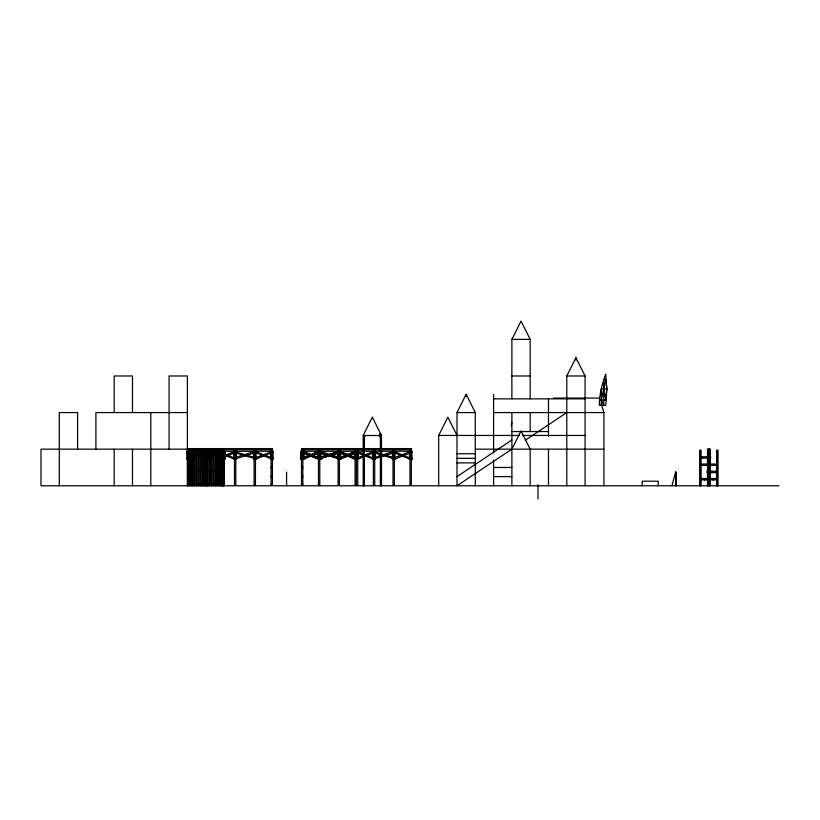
<?xml version="1.0" encoding="UTF-8"?>
<svg xmlns="http://www.w3.org/2000/svg" width="820" height="820" viewBox="0 0 820 820"><rect width="100%" height="100%" fill="white"/><g stroke="black" fill="none" stroke-linecap="round" stroke-linejoin="round"><path stroke-width="1.23" d="M187.544 451.4L187.544 457.673L186.97 457.673M188.877 451.4L188.877 452.671L189.44 452.671M189.44 459.436L189.44 451.266L189.44 459.436L188.877 459.436L189.44 458.698M205.84 451.4L205.84 457.673L205.266 457.673M207.173 485.194L207.173 483.861M207.173 458.698L207.173 459.436L207.747 458.698M207.173 458.144L207.747 457.673M207.173 451.266L207.173 452.671L207.747 452.671M207.747 458.144L207.747 451.266L207.747 459.436M217.515 451.287L217.515 459.446L216.941 459.446L216.941 451.266M218.848 458.718L218.848 459.456L219.422 458.718M222.804 456.412L222.804 451.4M224.137 451.4L224.137 452.671L224.711 452.671M224.711 459.436L224.711 451.266L224.711 459.436L223.911 458.195L206.558 451.266L187.585 458.38L188.262 459.149L206.937 452.496L206.496 451.246L206.066 452.507L223.409 459.436L224.711 458.698M235.811 451.287L236.385 452.035L236.385 451.287L236.385 459.456L235.811 459.456L236.385 458.718L236.385 459.456M255.461 458.718L255.461 459.456L256.035 458.718M255.461 451.287L256.035 452.035L256.035 451.287L256.035 459.456M271.071 458.933L271.071 458.4M272.414 451.287L272.978 451.492M272.978 459.456L272.24 458.206L254.887 451.287L254.179 452.035L272.978 459.456L272.978 451.266L186.97 451.4M272.978 451.287L272.414 452.035M301.442 459.425L301.442 451.266L300.878 451.482M304.056 458.698L304.056 459.436L302.785 459.436L303.349 458.698M302.785 459.436L302.785 451.266M303.349 459.436L303.349 451.266L303.492 459.436L303.492 458.698M303.492 452.015L303.492 451.266M319.8 451.266L319.8 452.066L321.02 452.015L321.02 451.266L321.02 459.436L320.456 459.436L320.22 451.482M320.374 451.266L320.374 458.81L319.8 458.81M320.456 459.436L320.21 458.185M321.02 459.436L321.02 458.698L319.718 459.425M338.096 451.266L338.096 458.81L337.522 458.81L337.522 451.266M339.429 451.266L339.429 452.066L340.669 452.015L340.669 451.266L340.669 459.436L340.095 459.436L340.095 451.266L340.003 458.81L339.429 458.81M340.095 459.436L340.095 458.698M340.095 452.015L340.095 451.266M340.669 459.436L340.669 458.698M355.009 458.185L355.009 451.266M356.392 452.537L356.341 451.266L410.041 451.266M356.915 458.698L356.915 459.436L356.915 451.266L356.915 452.015M373.336 452.988L357.141 459.456L357.048 451.266L374.689 458.698L373.981 459.446L356.628 452.527M357.756 459.456L357.622 458.698L356.341 458.698M357.622 452.015L357.622 451.266L357.622 459.436M356.966 457.539L356.392 457.539L356.341 459.436L358.33 459.456L358.33 458.718M373.387 451.287L373.387 459.446L372.813 459.446L372.813 451.266M374.719 458.718L374.719 459.456L375.293 458.718M393.026 459.446L393.026 451.287L393.026 459.446L392.462 459.446L392.462 451.266M394.369 458.718L394.369 459.456L394.933 458.718M411.886 459.456L411.886 458.718L411.312 459.456L411.886 459.456L411.886 451.266L411.312 452.035L411.886 451.287M599.348 399.965L605.775 399.965L606.779 388.895L605.775 374.238C601.972 384.108 599.297 394.717 599.348 405.326L605.775 405.326L606.851 388.895L605.775 379.506L603.715 379.506L603.715 405.326L601.316 399.965L605.775 379.506M511.29 425.775L511.885 422.392M671.887 485.768L675.618 472.043L676.192 472.043L676.192 485.768M187.544 452.015L188.221 451.246L207.122 458.38L206.445 459.149L186.97 452.015M217.515 452.035L218.222 451.287L235.791 458.698L235.084 459.446L216.941 452.035M301.442 452.015L302.149 451.266L319.718 458.677L319.011 459.425L300.878 452.015M355.675 459.425L338.117 452.015L338.824 451.266L356.167 458.185L355.675 459.425L354.435 459.425L354.435 451.266M393.087 452.035L393.795 451.287L411.363 458.698L410.656 459.446L392.462 452.035M217.741 459.251L217.741 458.216M219.955 452.65L223.429 451.266L224.137 452.015L206.568 459.425L205.266 458.698M338.342 458.195L338.342 459.22M411.158 452.527L411.158 451.502M363.198 485.768L363.198 435.451L372.352 417.144L381.495 435.451L381.495 485.768M438.69 485.768L438.69 435.451L447.843 417.144L456.996 435.451M530.181 485.768L530.181 449.165L521.038 430.869L511.885 449.165L456.996 485.768L456.996 412.573L466.139 394.276L475.292 412.573L475.292 485.768M511.885 398.848L511.885 339.377L521.038 321.081L530.181 339.377L530.181 398.848M566.784 485.768L566.784 375.98L575.927 357.684L585.08 375.98L585.08 485.768M381.433 435.512L379.67 433.667L381.495 435.512L363.27 435.512M456.996 476.615L511.885 440.022M525.261 440.248L566.784 412.573M339.377 458.944L339.777 457.673M356.382 459.425L356.885 458.185L339.531 451.266M206.076 458.185L217.648 453.573M218.899 457.755L235.094 451.287M218.243 459.456L234.428 452.988M255.563 457.755L272.25 451.502M254.907 459.456L272.25 452.527M301.678 458.195L319.021 451.266M303.533 457.734L308.166 455.889M311.631 454.505L318.57 451.728M318.355 452.968L300.878 459.425L300.878 451.266L355.121 451.266M319.062 452.968L302.877 459.436L300.878 458.677M339.5 457.734L355.685 451.266M340.208 457.734L345.989 455.428M348.305 454.505L354.086 452.189M338.834 459.436L355.029 452.968M347.639 456.207L339.049 459.22M349.955 455.274L354.578 453.429M356.649 458.216L373.992 451.287M394.471 457.755L410.666 451.287M393.815 459.456L410 452.988M235.965 457.324L254.794 451.42M235.186 458.964L255.194 452.691M319.902 457.304L338.732 451.4M320.61 457.304L326.493 455.459M328.84 454.721L338.26 451.769M319.123 458.944L337.953 453.04M330.419 455.623L319.349 458.687M332.776 454.885L338.66 453.04M374.873 457.324L393.702 451.42M374.094 458.964L392.923 453.06M511.885 339.377L530.181 339.377M511.885 375.98L530.181 375.98M566.784 375.98L585.08 375.98M606.851 388.895L601.316 388.895L601.316 405.326M553.602 398.089L599.348 398.089M493.589 398.848L585.08 398.848M187.38 412.573L95.899 412.573L95.899 449.165M456.996 412.573L475.292 412.573M493.589 412.573L603.92 412.573L603.92 485.768M511.885 431.545L548.477 431.545M438.69 435.451L519.152 435.451M522.781 435.451L585.08 435.451M364.346 436.783L364.91 436.783L364.91 435.451M380.357 436.783L379.783 436.783L379.783 435.451M187.38 449.165L41 449.165L41 485.768L779 485.768M187.544 449.165L272.414 449.165M301.504 449.165L411.312 449.165M475.292 449.165L603.92 449.165M187.544 449.739L272.414 449.739M301.504 449.739L411.312 449.739M187.544 451.072L188.877 451.072M271.071 451.072L272.414 451.072M301.504 451.072L302.836 451.072M186.97 451.482L187.544 451.482M188.877 451.482L189.44 451.482M207.173 451.482L207.747 451.482M216.941 451.492L217.515 451.502M218.848 451.492L219.422 451.492M222.23 451.482L222.804 451.482M224.137 451.482L224.711 451.482M235.811 451.502L236.385 451.492M255.461 451.502L256.035 451.492M270.508 451.492L271.071 451.502M302.785 451.482L304.056 451.482M317.893 451.512L318.467 451.512M319.8 451.512L321.02 451.482M337.522 451.512L338.096 451.512M339.429 451.512L340.669 451.482M356.341 451.482L358.33 451.492M372.813 451.492L373.387 451.502M374.719 451.492L375.293 451.492M392.462 451.492L393.026 451.502M394.369 451.492L394.933 451.492M411.312 451.502L411.886 451.492M186.97 451.646L187.544 451.646M188.877 451.646L189.44 451.646M207.173 451.646L207.747 451.646M222.23 451.646L222.804 451.646M224.137 451.646L224.711 451.646M188.877 452.015L189.44 452.015M207.173 452.015L207.747 452.015M218.848 452.035L219.422 451.287L219.422 459.456M224.137 452.015L224.711 452.015M270.508 452.035L271.071 452.035M302.785 452.015L304.056 452.015L304.056 451.266L304.056 459.436M317.893 452.066L318.467 452.066M337.522 452.066L338.096 452.066M356.341 452.015L358.33 452.035L358.33 451.287L358.33 459.456M372.813 452.035L373.387 452.035M374.719 452.035L375.293 451.287L375.293 459.456M394.369 452.035L394.933 451.287L394.933 459.456M186.97 452.199L187.544 452.199M188.877 452.199L189.44 452.199M207.173 452.199L207.747 452.199M222.23 452.199L222.804 452.199M224.137 452.199L224.711 452.199M186.97 452.507L187.544 452.507M216.941 452.527L217.515 452.517M218.848 452.517L219.422 452.517M224.137 452.507L224.711 452.507M235.811 452.517L236.385 452.517M255.461 452.517L256.035 452.517M272.414 452.527L272.978 452.517M300.878 452.507L301.504 452.537M302.785 452.507L303.349 452.507M356.341 452.507L358.33 452.517M374.719 452.517L375.293 452.517M394.369 452.517L394.933 452.517M411.312 452.527L411.886 452.517M186.97 452.671L187.544 452.671M456.996 453.747L475.292 453.747M300.93 457.539L301.504 457.539M302.836 457.539L303.41 457.539M317.893 457.539L318.467 457.539L318.467 451.266L318.549 459.425M337.522 457.539L338.096 457.539M188.877 457.673L189.44 457.673M224.137 457.673L224.711 457.673M271.071 457.652L272.414 457.652M301.504 457.652L302.836 457.652M216.941 457.908L217.515 457.908M233.905 457.908L234.479 457.908M253.554 457.908L254.128 457.908M255.461 457.908L256.035 457.908M270.508 457.908L271.071 457.908M272.414 457.908L272.978 457.908M300.93 458.011L301.504 458.011M302.836 458.011L303.41 458.011M337.522 458.011L338.096 458.011M356.392 458.011L356.966 458.011M357.756 457.908L358.33 457.908M372.813 457.908L373.387 457.908M392.462 457.908L393.026 457.908M409.405 457.908L409.979 457.908M411.312 457.908L411.886 457.908M186.97 458.144L187.544 458.185M188.877 458.195L189.44 458.144M205.266 458.144L205.84 458.144M216.941 458.206L217.515 458.206M224.137 458.195L224.711 458.144M235.811 458.216L236.385 458.216M272.414 458.216L272.978 458.216M300.878 458.185L301.442 458.185M302.785 458.195L303.349 458.195M320.456 458.195L321.02 458.195M356.341 458.195L357.622 458.195M392.462 458.206L393.026 458.206M411.312 458.216L411.886 458.216M216.941 458.4L217.515 458.4M235.811 458.4L236.385 458.4M253.554 458.4L254.128 458.4L253.554 458.933M272.414 458.4L272.978 458.4M392.462 458.4L393.026 458.4M411.312 458.4L411.886 458.4M456.996 458.318L475.292 458.318M300.93 458.564L301.504 458.564M302.836 458.564L303.41 458.564M337.522 458.564L338.096 458.564M356.392 458.564L356.966 458.564M186.97 458.698L187.544 458.677M216.941 458.698L217.515 458.698M392.462 458.698L393.026 458.698M300.93 458.81L301.504 458.81M302.836 458.81L303.41 458.81M317.893 458.81L318.467 458.81M354.486 458.81L355.06 458.81M356.392 458.81L356.966 458.81M186.97 458.944L189.44 458.944M205.266 458.944L205.84 458.944M207.173 458.944L207.747 458.944M216.941 458.933L217.515 458.933M218.848 458.933L219.422 458.933M222.23 458.944L224.711 458.944M233.905 458.933L234.479 458.933M235.811 458.933L236.385 458.933M255.461 458.933L256.035 458.933M270.508 458.933L272.978 458.933M301.504 458.985L302.836 458.985M357.756 458.933L358.33 458.933M372.813 458.933L373.387 458.933M374.719 458.933L375.293 458.933M392.462 458.933L393.026 458.933M394.369 458.933L394.933 458.933M409.405 458.933L409.979 458.933M411.312 458.933L411.886 458.933M186.97 459.21L187.544 459.21M188.877 459.22L189.44 459.22M205.266 459.21L205.84 459.21M207.173 459.22L207.747 459.22M216.941 459.169L217.515 459.231M218.848 459.251L219.422 459.169M222.23 459.21L222.804 459.21M224.137 459.22L224.711 459.22M233.905 459.169L234.479 459.231M235.811 459.251L236.385 459.169M253.554 459.169L254.128 459.231M255.461 459.251L256.035 459.169M270.508 459.169L271.071 459.231M272.414 459.251L272.978 459.169M300.878 459.21L302.149 459.21M302.785 459.22L304.056 459.22M320.456 459.22L321.02 459.22M340.095 459.22L340.669 459.22M354.435 459.21L355.716 459.21M356.341 459.22L358.33 459.169M372.813 459.169L373.387 459.231M374.719 459.251L375.293 459.169M392.462 459.169L393.026 459.231M394.369 459.251L394.933 459.169M409.405 459.169L409.979 459.231M411.312 459.251L411.886 459.169M187.544 459.425L186.97 459.425L186.97 451.266M205.84 459.425L205.266 459.425L205.266 451.266M222.804 459.425L222.23 459.425L222.23 451.266M234.479 459.446L233.905 459.446L233.905 451.266M254.128 459.446L253.554 459.446L253.554 451.266M271.071 459.446L270.508 459.446L270.508 451.266M409.979 459.446L409.405 459.446L409.405 451.266M456.996 462.89L475.292 462.89M700.27 464.038L717.428 464.038M700.27 465.37L717.428 465.37M187.544 466.805L188.877 466.805M222.804 466.805L224.137 466.805M271.071 466.805L272.414 466.805M301.504 466.805L302.836 466.805M493.589 467.472L511.885 467.472M187.544 468.138L188.877 468.138M222.804 468.138L224.137 468.138M271.071 468.138L272.414 468.138M301.504 468.138L302.836 468.138M205.758 470.711L188.682 470.711L188.682 472.043L205.758 472.043M223.563 470.711L207.552 470.711L207.552 472.043L223.563 472.043M716.649 471.285L707.096 471.285L707.096 472.617L716.649 472.617M187.544 475.948L188.877 475.948M222.804 475.948L224.137 475.948M271.071 475.948L272.414 475.948M301.504 475.948L302.836 475.948M493.589 476.615L511.885 476.615M187.544 477.281L188.877 477.281M222.804 477.281L224.137 477.281M271.071 477.281L272.414 477.281M301.504 477.281L302.836 477.281M700.27 478.521L717.428 478.521M700.27 479.854L717.428 479.854M187.544 483.861L188.877 483.861M222.804 483.861L224.137 483.861M271.071 483.861L272.414 483.861M301.504 483.861L302.836 483.861M205.758 484.435L188.682 484.435L188.682 485.768M223.563 484.435L207.552 484.435L207.552 485.768M187.544 485.194L224.137 485.194M319.769 451.4L338.598 457.304M320.548 453.04L326.432 454.885M328.779 455.623L338.199 458.575M340.187 452.968L354.076 458.503M302.857 451.266L319.052 457.724M303.523 452.968L317.401 458.503M319.513 451.482L319.728 452.015M254.2 458.718L254.415 459.251M601.255 404.127L603.92 412.573M339.91 451.646L340.085 452.199M339.203 451.646L339.377 452.199M603.715 388.895L605.775 399.965M718.002 485.768L718.002 450.313L716.67 450.313L716.67 485.768M717.428 450.313L717.428 485.768M717.233 450.313L717.233 485.768M716.075 471.285L716.075 472.617M715.839 471.285L715.839 472.617M713.42 478.521L713.42 479.854M712.857 478.521L712.857 479.854M712.078 471.285L712.078 472.617M711.504 471.285L711.504 472.617M710.202 485.768L710.202 449.165L707.506 449.165L707.506 485.768M709.792 449.165L709.792 485.768M709.259 449.165L709.259 485.768M708.849 449.165L708.849 485.768M708.449 464.038L708.449 465.37M707.906 449.165L707.906 485.768M704.851 478.521L704.851 479.854M704.277 478.521L704.277 479.854M701.858 456.791L701.858 458.124M701.038 485.768L701.038 450.313L699.706 450.313L699.706 485.768M700.464 450.313L700.464 485.768M700.27 450.313L700.27 485.768M675.618 472.043L675.618 485.768M658.224 485.768L658.224 481.196L642.214 481.196L642.214 485.768M575.927 357.684L575.927 360.123M548.477 398.848L548.477 436.291M548.477 449.165L548.477 485.768M538.002 484.784L538.002 498.919M530.181 412.573L530.181 431.505M511.885 412.573L511.885 485.768M493.589 394.358L493.589 452.835M493.589 460.153L493.589 485.768M466.139 394.276L466.139 396.716M409.979 449.739L409.979 485.194L411.312 485.194L411.312 448.601L301.504 448.601L301.504 485.194L302.836 485.194L302.836 449.739M394.348 449.739L394.348 485.194L393.016 485.194L393.016 449.739M393.016 448.601L393.016 449.165M380.921 435.451L380.921 485.768M380.357 435.451L380.357 485.768M374.719 448.601L374.719 449.165M374.719 449.739L374.719 485.194L373.387 485.194L373.387 449.739M364.346 435.451L364.346 485.768M363.772 435.451L363.772 485.768M357.756 449.739L357.756 485.194L355.06 485.194L355.06 449.739M357.048 452.015L357.048 459.436M356.423 448.601L356.392 485.194M355.142 458.677L355.142 459.425M339.429 449.739L339.429 485.194L338.096 485.194L338.096 449.739M338.188 451.266L338.188 459.425M338.096 448.601L338.096 449.165M319.8 448.601L319.8 449.165M319.8 449.739L319.8 485.194L318.467 485.194L318.467 449.739M317.893 451.266L317.893 458.011M286.569 472.043L286.569 485.768M271.071 449.739L271.071 485.194L272.414 485.194L272.414 448.601L187.544 448.601L187.544 485.768M255.45 449.739L255.45 485.194L254.108 485.194L254.108 449.739M254.108 448.601L254.108 449.165M235.811 448.601L235.811 449.165M235.811 449.739L235.811 485.194L234.479 485.194L234.479 449.739M224.137 448.601L224.137 449.165M224.137 451.01L224.137 485.768M223.85 452.958L223.85 485.768M223.563 452.958L223.563 485.768M223.183 470.711L223.183 472.043M223.183 484.435L223.183 485.768M222.989 470.711L222.989 472.043M222.989 484.435L222.989 485.768M222.804 451.01L222.814 485.768M221.482 450.436L221.482 485.768M220.908 450.436L220.908 485.768M219.575 454.218L219.575 485.768M219.001 459.261L219.001 485.768M218.848 449.739L218.848 485.194M217.669 450.436L217.669 454.218M217.669 456.74L217.669 485.768M217.515 448.601L217.515 485.194M217.095 450.436L217.095 454.218M217.095 456.74L217.095 485.768M215.762 450.436L215.762 485.768M215.188 450.436L215.188 485.768M213.856 450.436L213.856 485.768M213.282 450.436L213.282 454.218M213.282 456.74L213.282 485.768M211.949 450.436L211.949 485.768M211.375 450.436L211.375 485.768M210.043 450.436L210.043 485.768M209.469 450.436L209.469 485.768M208.136 450.436L208.136 485.768M207.173 449.165L207.173 485.768M206.548 449.165L206.548 485.768M205.984 449.165L205.984 485.768M205.84 448.601L205.84 449.165M205.84 449.739L205.84 485.768M204.508 450.436L204.508 485.768M203.934 450.436L203.934 485.768M202.601 450.436L202.601 485.768M202.027 450.436L202.027 485.768M200.695 450.436L200.695 485.768M200.121 450.436L200.121 485.768M198.788 450.436L198.788 485.768M198.214 450.436L198.214 485.768M196.882 450.436L196.882 485.768M196.308 450.436L196.308 485.768M194.975 450.436L194.975 454.218M194.975 456.74L194.975 485.768M194.401 450.436L194.401 485.768M193.069 450.436L193.069 485.768M192.495 450.436L192.495 485.768M191.162 450.436L191.162 485.768M190.588 450.436L190.588 485.768M189.256 450.436L189.256 485.768M188.877 449.739L188.877 485.194M187.38 451.697L187.38 375.98L169.084 375.98L169.084 449.165M187.38 459.261L187.38 485.768M150.788 412.573L150.788 485.768M132.491 412.573L132.491 375.98L114.195 375.98L114.195 412.573M132.491 449.165L132.491 485.768M114.195 449.165L114.195 485.768M77.593 449.165L77.593 412.573L59.296 412.573L59.296 485.768M234.653 451.666L234.725 452.691L255.215 458.718L255.133 457.693L234.653 451.666M318.58 451.646L318.662 452.671L339.142 458.687L339.07 457.673L318.58 451.646M373.551 451.666L373.633 452.691L394.123 458.718L394.041 457.693L373.551 451.666M710.602 456.791L701.049 456.791L701.049 458.124L710.602 458.124L710.602 456.791"/></g></svg>
